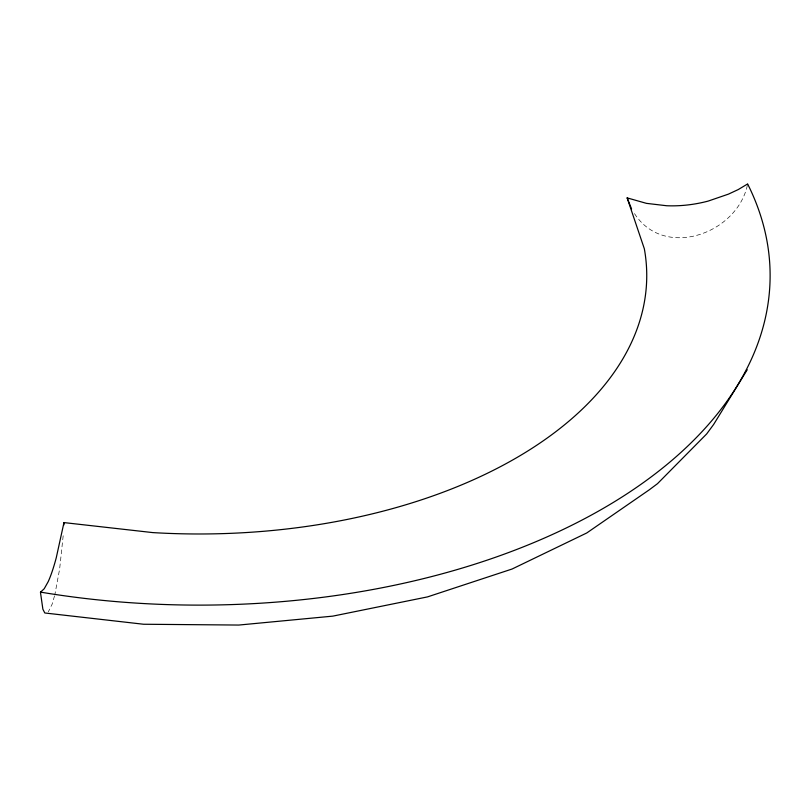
<?xml version="1.0" encoding="UTF-8"?>
<svg xmlns="http://www.w3.org/2000/svg" width="809" height="809" viewBox="0 0 809 809"><rect width="100%" height="100%" fill="white"/><g stroke="black" fill="none" stroke-linecap="round" stroke-linejoin="round"><path stroke-width="0.61" stroke-dasharray="4.04 3.03" d="M63.173 535.77L59.633 569.03L54.85 594.696M54.527 595.869L52.211 604.01L48.318 611.857M747.344 185.413C736.574 234.195 663.481 259.911 634.084 212.949"/><path stroke-width="1.21" d="M63.83 524.99L63.972 522.594L152.759 532.595A447.64 258.445 0 0 0 644.338 248.788L627.137 197.881L646.472 203.362L666.727 205.749A117.143 93.874 -18.7 0 0 708.168 201.087L728.424 194.14L738.233 189.569L747.637 183.946M63.972 522.594L56.256 557.775A117.143 18.314 -83.6 0 1 48.166 581.711L44.222 588.74L40.45 592.239L42.877 609.187L44.788 612.979L143.567 624.245L238.807 625.054L332.802 616.134L427.526 596.89L512.087 569.02L586.778 532.959L649.243 489.839L657.484 483.681L706.641 433.968L713.649 424.442L747.243 369.743M627.137 197.881L631.586 208.975M747.799 184.29A570.851 329.576 0 0 1 602.654 508.74A570.851 329.576 0 0 1 40.511 592.117"/></g></svg>
